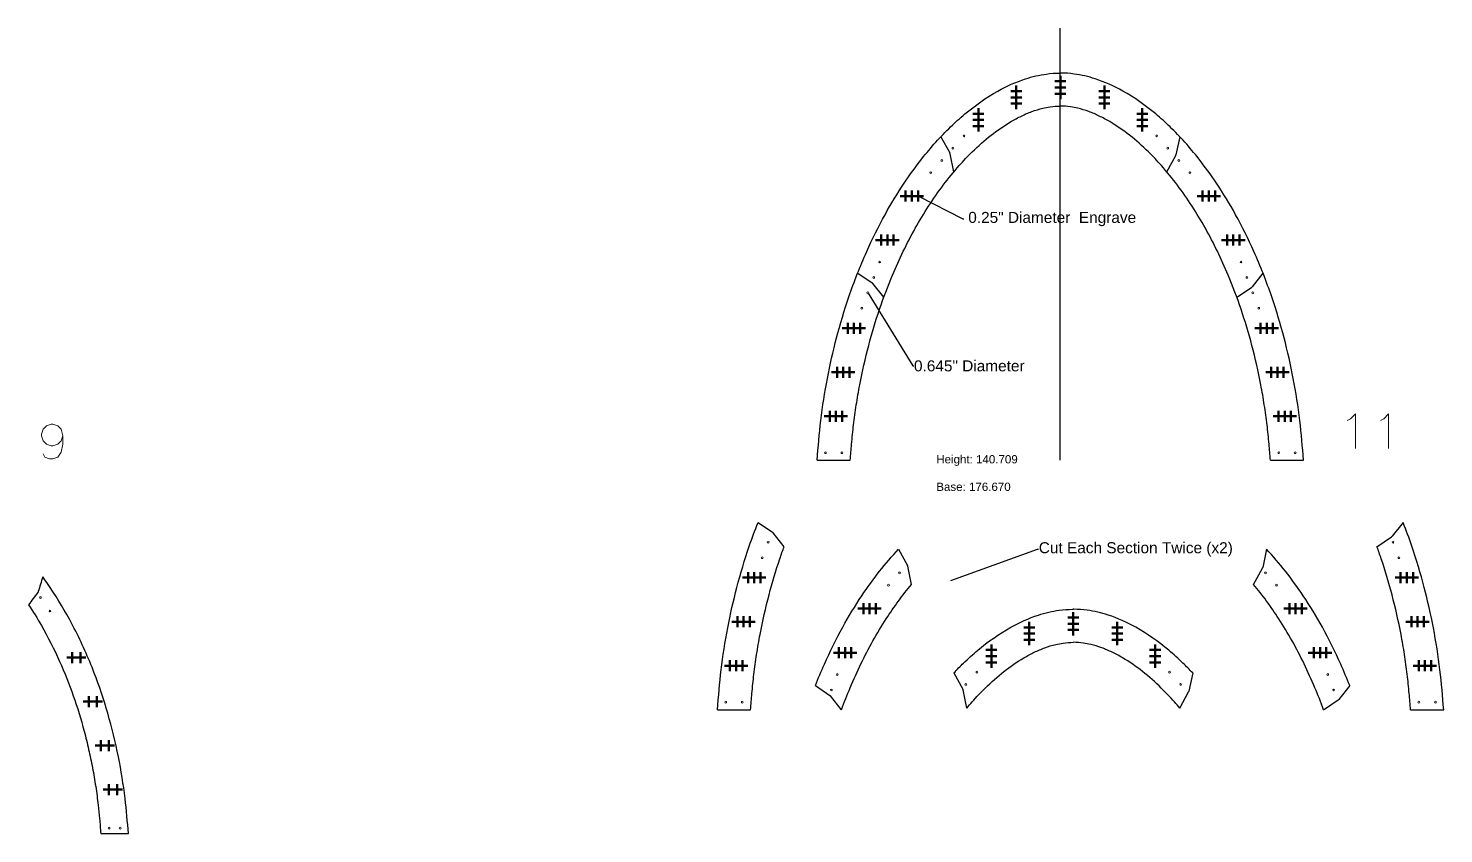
# Model space of a CAD drawing. Header units: inches. Extents: x -241 to 10083, y -1696 to 1281.
# Drawn here: x 1755 to 2269, y -1476 to -1184 of the extents above; entities that cross this region are included whole.
import ezdxf
from ezdxf import colors
from ezdxf.entities.mleader import LeaderData, LeaderLine
from ezdxf.math import Vec2, Vec3

# ---------------------------------------------------------------- set-up
doc = ezdxf.new("R2010")
doc.units = ezdxf.units.IN
doc.header["$MEASUREMENT"] = 0
doc.header["$PDMODE"] = 2
doc.header["$PDSIZE"] = 2
for name, color, linetype, lineweight in [('Annotation', 7, 'Continuous', 9), ('Drilling', 3, 'Continuous', 13), ('Engrave', 4, 'Continuous', 50)]:
    doc.layers.add(name, color=color, linetype=linetype, lineweight=lineweight)
doc.styles.get("Standard").update_dxf_attribs({"font": 'Arial.ttf'})

# ---------------------------------------------------------------- blocks, each defined once
blk = doc.blocks.new('*U1269')
at = {"layer": 'Engrave'}
blk.add_point((0, 0), dxfattribs=at)
blk = doc.blocks.new('*U1270')
at = {"layer": 'Engrave', "color": 0, "linetype": 'ByBlock', "lineweight": -2, "transparency": 16777216}
for p in [(0, 0), (2.25, 0), (4.5, 0)]:
    blk.add_blockref('*U1269', p, dxfattribs=at)
blk = doc.blocks.new('*U1271')
at = {"layer": 'Engrave'}
blk.add_point((0, 0), dxfattribs=at)
blk = doc.blocks.new('*U1272')
at = {"layer": 'Engrave', "color": 0, "linetype": 'ByBlock', "lineweight": -2, "transparency": 16777216}
for p in [(0, 0), (2.25, 0), (4.5, 0)]:
    blk.add_blockref('*U1271', p, dxfattribs=at)
blk = doc.blocks.new('*U1273')
at = {"layer": 'Engrave'}
blk.add_point((0, 0), dxfattribs=at)
blk = doc.blocks.new('*U1274')
at = {"layer": 'Engrave', "color": 0, "linetype": 'ByBlock', "lineweight": -2, "transparency": 16777216}
for p in [(0, 0), (2.25, 0), (4.5, 0)]:
    blk.add_blockref('*U1273', p, dxfattribs=at)
blk = doc.blocks.new('*U1275')
at = {"layer": 'Engrave'}
blk.add_point((0, 0), dxfattribs=at)
blk = doc.blocks.new('*U1276')
at = {"layer": 'Engrave', "color": 0, "linetype": 'ByBlock', "lineweight": -2, "transparency": 16777216}
for p in [(0, 0), (2.25, 0), (4.5, 0)]:
    blk.add_blockref('*U1275', p, dxfattribs=at)
blk = doc.blocks.new('*U1277')
at = {"layer": 'Engrave'}
blk.add_point((0, 0), dxfattribs=at)
blk = doc.blocks.new('*U1278')
at = {"layer": 'Engrave', "color": 0, "linetype": 'ByBlock', "lineweight": -2, "transparency": 16777216}
for p in [(0, 0), (2.25, 0), (4.5, 0)]:
    blk.add_blockref('*U1277', p, dxfattribs=at)
blk = doc.blocks.new('*U1279')
at = {"layer": 'Engrave'}
blk.add_point((0, 0), dxfattribs=at)
blk = doc.blocks.new('*U1280')
at = {"layer": 'Engrave', "color": 0, "linetype": 'ByBlock', "lineweight": -2, "transparency": 16777216}
for p in [(0, 0), (2.25, 0), (4.5, 0)]:
    blk.add_blockref('*U1279', p, dxfattribs=at)
blk = doc.blocks.new('*U1281')
at = {"layer": 'Engrave'}
blk.add_point((0, 0), dxfattribs=at)
blk = doc.blocks.new('*U1282')
at = {"layer": 'Engrave', "color": 0, "linetype": 'ByBlock', "lineweight": -2, "transparency": 16777216}
for p in [(0, 0), (2.25, 0), (4.5, 0)]:
    blk.add_blockref('*U1281', p, dxfattribs=at)
blk = doc.blocks.new('*U1283')
at = {"layer": 'Engrave'}
blk.add_point((0, 0), dxfattribs=at)
blk = doc.blocks.new('*U1284')
at = {"layer": 'Engrave', "color": 0, "linetype": 'ByBlock', "lineweight": -2, "transparency": 16777216}
for p in [(0, 0), (2.25, 0), (4.5, 0)]:
    blk.add_blockref('*U1283', p, dxfattribs=at)
blk = doc.blocks.new('*U1285')
at = {"layer": 'Engrave'}
blk.add_point((0, 0), dxfattribs=at)
blk = doc.blocks.new('*U1286')
at = {"layer": 'Engrave', "color": 0, "linetype": 'ByBlock', "lineweight": -2, "transparency": 16777216}
for p in [(0, 0), (2.25, 0), (4.5, 0)]:
    blk.add_blockref('*U1285', p, dxfattribs=at)
blk = doc.blocks.new('*U1287')
at = {"layer": 'Engrave'}
blk.add_point((0, 0), dxfattribs=at)
blk = doc.blocks.new('*U1288')
at = {"layer": 'Engrave', "color": 0, "linetype": 'ByBlock', "lineweight": -2, "transparency": 16777216}
for p in [(0, 0), (2.25, 0), (4.5, 0)]:
    blk.add_blockref('*U1287', p, dxfattribs=at)
blk = doc.blocks.new('*U1289')
at = {"layer": 'Engrave'}
blk.add_point((0, 0), dxfattribs=at)
blk = doc.blocks.new('*U1290')
at = {"layer": 'Engrave', "color": 0, "linetype": 'ByBlock', "lineweight": -2, "transparency": 16777216}
for p in [(0, 0), (2.25, 0), (4.5, 0)]:
    blk.add_blockref('*U1289', p, dxfattribs=at)
blk = doc.blocks.new('*U1291')
at = {"layer": 'Engrave'}
blk.add_point((0, 0), dxfattribs=at)
blk = doc.blocks.new('*U1292')
at = {"layer": 'Engrave', "color": 0, "linetype": 'ByBlock', "lineweight": -2, "transparency": 16777216}
for p in [(0, 0), (2.25, 0), (4.5, 0)]:
    blk.add_blockref('*U1291', p, dxfattribs=at)
blk = doc.blocks.new('*U1293')
at = {"layer": 'Engrave'}
blk.add_point((0, 0), dxfattribs=at)
blk = doc.blocks.new('*U1294')
at = {"layer": 'Engrave', "color": 0, "linetype": 'ByBlock', "lineweight": -2, "transparency": 16777216}
for p in [(0, 0), (2.25, 0), (4.5, 0)]:
    blk.add_blockref('*U1293', p, dxfattribs=at)
blk = doc.blocks.new('*U1295')
at = {"layer": 'Engrave'}
blk.add_point((0, 0), dxfattribs=at)
blk = doc.blocks.new('*U1296')
at = {"layer": 'Engrave', "color": 0, "linetype": 'ByBlock', "lineweight": -2, "transparency": 16777216}
for p in [(0, 0), (2.25, 0), (4.5, 0)]:
    blk.add_blockref('*U1295', p, dxfattribs=at)
blk = doc.blocks.new('*U1297')
at = {"layer": 'Engrave'}
blk.add_point((0, 0), dxfattribs=at)
blk = doc.blocks.new('*U1298')
at = {"layer": 'Engrave', "color": 0, "linetype": 'ByBlock', "lineweight": -2, "transparency": 16777216}
for p in [(0, 0), (2.25, 0), (4.5, 0)]:
    blk.add_blockref('*U1297', p, dxfattribs=at)
blk = doc.blocks.new('*U1299')
at = {"layer": 'Engrave'}
blk.add_point((0, 0), dxfattribs=at)
blk = doc.blocks.new('*U1300')
at = {"layer": 'Engrave', "color": 0, "linetype": 'ByBlock', "lineweight": -2, "transparency": 16777216}
for p in [(0, 0), (2.25, 0), (4.5, 0)]:
    blk.add_blockref('*U1299', p, dxfattribs=at)
blk = doc.blocks.new('*U1301')
at = {"layer": 'Engrave'}
blk.add_point((0, 0), dxfattribs=at)
blk = doc.blocks.new('*U1302')
at = {"layer": 'Engrave', "color": 0, "linetype": 'ByBlock', "lineweight": -2, "transparency": 16777216}
for p in [(0, 0), (2.25, 0), (4.5, 0)]:
    blk.add_blockref('*U1301', p, dxfattribs=at)
blk = doc.blocks.new('*U1303')
at = {"layer": 'Engrave'}
blk.add_point((0, 0), dxfattribs=at)
blk = doc.blocks.new('*U1304')
at = {"layer": 'Engrave', "color": 0, "linetype": 'ByBlock', "lineweight": -2, "transparency": 16777216}
for p in [(0, 0), (2.25, 0), (4.5, 0)]:
    blk.add_blockref('*U1303', p, dxfattribs=at)
blk = doc.blocks.new('*U1305')
at = {"layer": 'Engrave'}
blk.add_point((0, 0), dxfattribs=at)
blk = doc.blocks.new('*U1306')
at = {"layer": 'Engrave', "color": 0, "linetype": 'ByBlock', "lineweight": -2, "transparency": 16777216}
for p in [(0, 0), (2.25, 0), (4.5, 0)]:
    blk.add_blockref('*U1305', p, dxfattribs=at)
blk = doc.blocks.new('*U1307')
at = {"layer": 'Engrave'}
blk.add_point((0, 0), dxfattribs=at)
blk = doc.blocks.new('*U1308')
at = {"layer": 'Engrave', "color": 0, "linetype": 'ByBlock', "lineweight": -2, "transparency": 16777216}
for p in [(0, 0), (2.25, 0), (4.5, 0)]:
    blk.add_blockref('*U1307', p, dxfattribs=at)
blk = doc.blocks.new('*U1309')
at = {"layer": 'Engrave'}
blk.add_point((0, 0), dxfattribs=at)
blk = doc.blocks.new('*U1310')
at = {"layer": 'Engrave', "color": 0, "linetype": 'ByBlock', "lineweight": -2, "transparency": 16777216}
for p in [(0, 0), (2.25, 0), (4.5, 0)]:
    blk.add_blockref('*U1309', p, dxfattribs=at)
blk = doc.blocks.new('*U1311')
at = {"layer": 'Engrave'}
blk.add_point((0, 0), dxfattribs=at)
blk = doc.blocks.new('*U1312')
at = {"layer": 'Engrave', "color": 0, "linetype": 'ByBlock', "lineweight": -2, "transparency": 16777216}
for p in [(0, 0), (2.25, 0), (4.5, 0)]:
    blk.add_blockref('*U1311', p, dxfattribs=at)
blk = doc.blocks.new('*U1313')
at = {"layer": 'Engrave'}
blk.add_point((0, 0), dxfattribs=at)
blk = doc.blocks.new('*U1314')
at = {"layer": 'Engrave', "color": 0, "linetype": 'ByBlock', "lineweight": -2, "transparency": 16777216}
for p in [(0, 0), (2.25, 0), (4.5, 0)]:
    blk.add_blockref('*U1313', p, dxfattribs=at)
blk = doc.blocks.new('*U1315')
at = {"layer": 'Engrave'}
blk.add_point((0, 0), dxfattribs=at)
blk = doc.blocks.new('*U1316')
at = {"layer": 'Engrave', "color": 0, "linetype": 'ByBlock', "lineweight": -2, "transparency": 16777216}
for p in [(0, 0), (2.25, 0), (4.5, 0)]:
    blk.add_blockref('*U1315', p, dxfattribs=at)
blk = doc.blocks.new('*U1317')
at = {"layer": 'Engrave'}
blk.add_point((0, 0), dxfattribs=at)
blk = doc.blocks.new('*U1318')
at = {"layer": 'Engrave', "color": 0, "linetype": 'ByBlock', "lineweight": -2, "transparency": 16777216}
for p in [(0, 0), (2.25, 0), (4.5, 0)]:
    blk.add_blockref('*U1317', p, dxfattribs=at)
blk = doc.blocks.new('*U1319')
at = {"layer": 'Engrave'}
blk.add_point((0, 0), dxfattribs=at)
blk = doc.blocks.new('*U1320')
at = {"layer": 'Engrave', "color": 0, "linetype": 'ByBlock', "lineweight": -2, "transparency": 16777216}
for p in [(0, 0), (2.25, 0), (4.5, 0)]:
    blk.add_blockref('*U1319', p, dxfattribs=at)
blk = doc.blocks.new('*U1321')
at = {"layer": 'Engrave'}
blk.add_point((0, 0), dxfattribs=at)
blk = doc.blocks.new('*U1322')
at = {"layer": 'Engrave', "color": 0, "linetype": 'ByBlock', "lineweight": -2, "transparency": 16777216}
for p in [(0, 0), (2.25, 0), (4.5, 0)]:
    blk.add_blockref('*U1321', p, dxfattribs=at)
blk = doc.blocks.new('*U1323')
at = {"layer": 'Engrave'}
blk.add_point((0, 0), dxfattribs=at)
blk = doc.blocks.new('*U1324')
at = {"layer": 'Engrave', "color": 0, "linetype": 'ByBlock', "lineweight": -2, "transparency": 16777216}
for p in [(0, 0), (2.25, 0), (4.5, 0)]:
    blk.add_blockref('*U1323', p, dxfattribs=at)
blk = doc.blocks.new('*U1325')
at = {"layer": 'Engrave'}
blk.add_point((0, 0), dxfattribs=at)
blk = doc.blocks.new('*U1326')
at = {"layer": 'Engrave', "color": 0, "linetype": 'ByBlock', "lineweight": -2, "transparency": 16777216}
for p in [(0, 0), (2.25, 0), (4.5, 0)]:
    blk.add_blockref('*U1325', p, dxfattribs=at)
blk = doc.blocks.new('*U1327')
at = {"layer": 'Engrave'}
blk.add_point((0, 0), dxfattribs=at)
blk = doc.blocks.new('*U1328')
at = {"layer": 'Engrave', "color": 0, "linetype": 'ByBlock', "lineweight": -2, "transparency": 16777216}
for p in [(0, 0), (2.25, 0), (4.5, 0)]:
    blk.add_blockref('*U1327', p, dxfattribs=at)
blk = doc.blocks.new('*U1371')
at = {"layer": 'Engrave'}
blk.add_point((0, 0), dxfattribs=at)
blk = doc.blocks.new('*U1372')
at = {"layer": 'Engrave', "color": 0, "linetype": 'ByBlock', "lineweight": -2, "transparency": 16777216}
for p in [(0, 0), (3, 0)]:
    blk.add_blockref('*U1371', p, dxfattribs=at)
blk = doc.blocks.new('*U1373')
at = {"layer": 'Engrave'}
blk.add_point((0, 0), dxfattribs=at)
blk = doc.blocks.new('*U1374')
at = {"layer": 'Engrave', "color": 0, "linetype": 'ByBlock', "lineweight": -2, "transparency": 16777216}
for p in [(0, 0), (3, 0)]:
    blk.add_blockref('*U1373', p, dxfattribs=at)
blk = doc.blocks.new('*U1375')
at = {"layer": 'Engrave'}
blk.add_point((0, 0), dxfattribs=at)
blk = doc.blocks.new('*U1376')
at = {"layer": 'Engrave', "color": 0, "linetype": 'ByBlock', "lineweight": -2, "transparency": 16777216}
for p in [(0, 0), (3, 0)]:
    blk.add_blockref('*U1375', p, dxfattribs=at)
blk = doc.blocks.new('*U1377')
at = {"layer": 'Engrave'}
blk.add_point((0, 0), dxfattribs=at)
blk = doc.blocks.new('*U1378')
at = {"layer": 'Engrave', "color": 0, "linetype": 'ByBlock', "lineweight": -2, "transparency": 16777216}
for p in [(0, 0), (3, 0)]:
    blk.add_blockref('*U1377', p, dxfattribs=at)

msp = doc.modelspace()

# ---------------------------------------------------------------- linework, layer by layer
for p, q in [((2130.10122, -1340.6088), (2130.10122, -1183.6396)), ((2086.72433, -1223.03059), (2089.95576, -1228.93195)), ((2173.47811, -1223.03059), (2172.10268, -1229.61666)), ((2091.43296, -1235.79388), (2090.05753, -1229.2078)), ((2168.76949, -1235.79388), (2172.00091, -1229.89252)), ((2056.49784, -1272.57053), (2061.80352, -1276.12963)), ((2203.70461, -1272.57053), (2199.7402, -1277.58061)), ((2065.99504, -1281.34965), (2062.03063, -1276.33957)), ((2194.2074, -1281.34965), (2199.51309, -1277.79055)), ((2041.76623, -1340.6088), (2053.80516, -1340.6088)), ((2206.39729, -1340.6088), (2218.43622, -1340.6088)), ((2020.29435, -1363.21497), (2025.60003, -1366.77407)), ((2029.79155, -1371.99409), (2025.82714, -1366.98401)), ((2254.61329, -1363.21497), (2250.64888, -1368.22505)), ((2245.11609, -1371.99409), (2250.42177, -1368.43499)), ((2071.35796, -1372.93417), (2074.58939, -1378.83553)), ((2204.97699, -1372.93417), (2203.60156, -1379.52024)), ((2076.06659, -1385.69746), (2074.69116, -1379.11138)), ((2200.26837, -1385.69746), (2203.49979, -1379.7961)), ((2091.41942, -1417.87467), (2094.65085, -1423.77603)), ((2178.17321, -1417.87467), (2176.79777, -1424.46075)), ((2041.13147, -1422.47411), (2046.43715, -1426.03321)), ((2235.20349, -1422.47411), (2231.23907, -1427.48419)), ((2050.62867, -1431.25323), (2046.66426, -1426.24315)), ((2096.12805, -1430.63796), (2094.75262, -1424.05189)), ((2173.46458, -1430.63796), (2176.69601, -1424.7366)), ((2225.70628, -1431.25323), (2231.01196, -1427.69413)), ((2005.56274, -1431.25324), (2017.60167, -1431.25324)), ((2257.30597, -1431.25323), (2269.34491, -1431.25323))]:
    msp.add_line(p, q)
for points, knots in [([(2041.76623, -1340.6088), (2042.15569, -1335.77428), (2042.95843, -1325.80978), (2045.32046, -1310.94704), (2048.69682, -1295.92928), (2053.32314, -1280.47517), (2059.20429, -1265.4951), (2065.99663, -1251.73048), (2072.80943, -1240.50152), (2080.61376, -1229.6962), (2088.07683, -1221.31741), (2097.2471, -1213.00908), (2106.14154, -1206.68619), (2116.32638, -1202.06478), (2124.03984, -1200.22725), (2128.32506, -1199.90945), (2130.02536, -1199.89995), (2130.10122, -1199.89976)], [0, 0, 0, 0, 22.958299033, 47.31975376, 71.17998255, 95.795913996, 123.628356776, 147.273860736, 168.38927496, 185.733332681, 210.340363405, 221.321845413, 244.302980533, 261.679776806, 273.947663107, 281.626321116, 281.984899769, 281.984899769, 281.984899769, 281.984899769]), ([(2218.43622, -1340.6088), (2218.04676, -1335.77428), (2217.24402, -1325.80978), (2214.88199, -1310.94704), (2211.50563, -1295.92928), (2206.8793, -1280.47517), (2200.99816, -1265.4951), (2194.20582, -1251.73048), (2187.39302, -1240.50152), (2179.58868, -1229.6962), (2172.12562, -1221.31741), (2162.95534, -1213.00908), (2154.0609, -1206.68619), (2143.87607, -1202.06478), (2136.16261, -1200.22725), (2131.87738, -1199.90945), (2130.17709, -1199.89995), (2130.10122, -1199.89976)], [0, 0, 0, 0, 22.958299033, 47.31975376, 71.17998255, 95.795913996, 123.628356776, 147.273860736, 168.38927496, 185.733332681, 210.340363405, 221.321845413, 244.302980533, 261.679776806, 273.947663107, 281.626321116, 281.984899769, 281.984899769, 281.984899769, 281.984899769]), ([(2053.80516, -1340.6088), (2053.96541, -1338.62395), (2054.12568, -1336.66472), (2054.50995, -1332.35737), (2054.74015, -1330.02307), (2055.29263, -1325.31406), (2055.62513, -1322.8991), (2056.38102, -1318.06152), (2056.80408, -1315.64152), (2058.19504, -1308.38245), (2059.27663, -1303.58502), (2061.68792, -1294.41178), (2062.99651, -1290.03004), (2065.87471, -1281.52696), (2067.43808, -1277.39469), (2070.37706, -1270.40067), (2071.68186, -1267.50614), (2074.43557, -1261.82412), (2075.88593, -1259.03507), (2078.94838, -1253.57096), (2080.56205, -1250.89221), (2085.64962, -1243.04321), (2089.35298, -1238.0771), (2094.91481, -1231.80427), (2096.4901, -1230.14101), (2100.30857, -1226.38896), (2102.58264, -1224.36528), (2107.27644, -1220.66595), (2109.69242, -1218.99454), (2113.41924, -1216.80813), (2114.68783, -1216.12881), (2117.22422, -1214.91002), (2118.49424, -1214.3694), (2121.0937, -1213.41487), (2122.42545, -1213.00814), (2124.63261, -1212.47927), (2125.51767, -1212.30772), (2127.63838, -1211.99806), (2128.87597, -1211.90438), (2130.10122, -1211.89982)], [1.528467742, 1.528467742, 1.528467742, 1.528467742, 10.993264247, 10.993264247, 22.627109043, 22.627109043, 34.902077072, 34.902077072, 47.177045101, 47.177045101, 71.726981158, 71.726981158, 94.672465596, 94.672465596, 116.925921918, 116.925921918, 132.934614187, 132.934614187, 148.943306456, 148.943306456, 164.951998725, 164.951998725, 196.969383263, 196.969383263, 209.102439068, 209.102439068, 225.536530446, 225.536530446, 241.970621825, 241.970621825, 250.304345087, 250.304345087, 258.638068349, 258.638068349, 267.400476219, 267.400476219, 273.364575997, 273.364575997, 281.914364848, 281.914364848, 281.914364848, 281.914364848]), ([(2206.39729, -1340.6088), (2206.23703, -1338.62395), (2206.07676, -1336.66472), (2205.6925, -1332.35737), (2205.4623, -1330.02307), (2204.90981, -1325.31406), (2204.57732, -1322.8991), (2203.82143, -1318.06152), (2203.39837, -1315.64152), (2202.0074, -1308.38245), (2200.92582, -1303.58502), (2198.51453, -1294.41178), (2197.20594, -1290.03004), (2194.32774, -1281.52696), (2192.76436, -1277.39469), (2189.82539, -1270.40067), (2188.52058, -1267.50614), (2185.76688, -1261.82412), (2184.31652, -1259.03507), (2181.25407, -1253.57096), (2179.64039, -1250.89221), (2174.55282, -1243.04321), (2170.84946, -1238.0771), (2165.28763, -1231.80427), (2163.71235, -1230.14101), (2159.89387, -1226.38896), (2157.6198, -1224.36528), (2152.926, -1220.66595), (2150.51003, -1218.99454), (2146.7832, -1216.80813), (2145.51462, -1216.12881), (2142.97823, -1214.91002), (2141.70821, -1214.3694), (2139.10875, -1213.41487), (2137.777, -1213.00814), (2135.56984, -1212.47927), (2134.68478, -1212.30772), (2132.56407, -1211.99806), (2131.32647, -1211.90438), (2130.10122, -1211.89982)], [1.528467742, 1.528467742, 1.528467742, 1.528467742, 10.993264247, 10.993264247, 22.627109043, 22.627109043, 34.902077072, 34.902077072, 47.177045101, 47.177045101, 71.726981158, 71.726981158, 94.672465596, 94.672465596, 116.925921918, 116.925921918, 132.934614187, 132.934614187, 148.943306456, 148.943306456, 164.951998725, 164.951998725, 196.969383263, 196.969383263, 209.102439068, 209.102439068, 225.536530446, 225.536530446, 241.970621825, 241.970621825, 250.304345087, 250.304345087, 258.638068349, 258.638068349, 267.400476219, 267.400476219, 273.364575997, 273.364575997, 281.914364848, 281.914364848, 281.914364848, 281.914364848]), ([(2005.56274, -1431.25324), (2005.9522, -1426.41872), (2006.75494, -1416.45423), (2009.11697, -1401.59148), (2012.49333, -1386.57372), (2016.31124, -1373.82008), (2019.16861, -1366.06369), (2020.29435, -1363.21497)], [0, 0, 0, 0, 22.958299033, 47.31975376, 71.17998255, 95.795913996, 110.294093408, 110.294093408, 110.294093408, 110.294093408]), ([(2269.34491, -1431.25323), (2268.95544, -1426.41872), (2268.15271, -1416.45422), (2265.79067, -1401.59148), (2262.41431, -1386.57372), (2258.5964, -1373.82008), (2255.73903, -1366.06369), (2254.61329, -1363.21497)], [0, 0, 0, 0, 22.958299033, 47.31975376, 71.17998255, 95.795913996, 110.294093408, 110.294093408, 110.294093408, 110.294093408]), ([(2017.60167, -1431.25324), (2017.76192, -1429.26839), (2017.92219, -1427.30916), (2018.30646, -1423.00181), (2018.53666, -1420.66751), (2019.08914, -1415.9585), (2019.42164, -1413.54354), (2020.17752, -1408.70597), (2020.60059, -1406.28596), (2021.99155, -1399.02689), (2023.07314, -1394.22946), (2025.48443, -1385.05622), (2026.79302, -1380.67448), (2028.7488, -1374.89652), (2029.26127, -1373.44178), (2029.79155, -1371.99409)], [1.528467742, 1.528467742, 1.528467742, 1.528467742, 10.993264247, 10.993264247, 22.627109043, 22.627109043, 34.902077072, 34.902077072, 47.177045101, 47.177045101, 71.726981158, 71.726981158, 94.672465596, 94.672465596, 102.440319204, 102.440319204, 102.440319204, 102.440319204]), ([(2257.30597, -1431.25323), (2257.14572, -1429.26839), (2256.98545, -1427.30916), (2256.60118, -1423.0018), (2256.37098, -1420.6675), (2255.8185, -1415.9585), (2255.486, -1413.54354), (2254.73012, -1408.70596), (2254.30706, -1406.28596), (2252.91609, -1399.02689), (2251.8345, -1394.22946), (2249.42322, -1385.05622), (2248.11462, -1380.67448), (2246.15885, -1374.89651), (2245.64637, -1373.44178), (2245.11609, -1371.99409)], [1.528467742, 1.528467742, 1.528467742, 1.528467742, 10.993264247, 10.993264247, 22.627109043, 22.627109043, 34.902077072, 34.902077072, 47.177045101, 47.177045101, 71.726981158, 71.726981158, 94.672465596, 94.672465596, 102.440319204, 102.440319204, 102.440319204, 102.440319204]), ([(2041.13147, -1422.47411), (2042.16683, -1419.85408), (2045.19447, -1412.64964), (2050.63026, -1401.63406), (2057.44306, -1390.40509), (2064.26316, -1380.96247), (2068.94539, -1375.49689), (2071.35796, -1372.93417)], [110.294093408, 110.294093408, 110.294093408, 110.294093408, 123.628356776, 147.273860736, 168.38927496, 185.733332681, 202.38682004, 202.38682004, 202.38682004, 202.38682004]), ([(2235.20349, -1422.47411), (2234.16812, -1419.85408), (2231.14049, -1412.64964), (2225.7047, -1401.63406), (2218.8919, -1390.40509), (2212.07179, -1380.96247), (2207.38956, -1375.49689), (2204.97699, -1372.93417)], [110.294093408, 110.294093408, 110.294093408, 110.294093408, 123.628356776, 147.273860736, 168.38927496, 185.733332681, 202.38682004, 202.38682004, 202.38682004, 202.38682004]), ([(1791.62197, -1476.27546), (1788.2776, -1476.27546), (1784.93323, -1476.27546), (1781.58886, -1476.27546), (1781.4369, -1474.41235), (1781.28493, -1472.57315), (1780.97097, -1469.11622), (1780.81132, -1467.49395), (1780.50524, -1464.75376), (1780.36785, -1463.62588), (1780.06795, -1461.36237), (1779.90618, -1460.23049), (1779.38694, -1456.83498), (1778.99549, -1454.57151), (1778.13734, -1450.08572), (1777.67295, -1447.86392), (1776.66994, -1443.45042), (1776.13039, -1441.25584), (1774.39294, -1434.71406), (1773.07507, -1430.40787), (1770.10297, -1421.92801), (1768.44961, -1417.75485), (1764.62562, -1409.20426), (1762.41969, -1404.84113), (1758.52636, -1398.0583), (1756.97018, -1395.54198), (1755.33412, -1393.09551), (1756.45652, -1391.61537), (1757.57892, -1390.13523), (1758.70131, -1388.65509), (1758.77246, -1388.56127), (1758.8276, -1388.45305), (1758.86168, -1388.34034), (1759.39941, -1386.5623), (1759.93715, -1384.78426), (1760.47488, -1383.00622), (1761.80643, -1384.82183), (1765.97074, -1390.84118), (1772.6078, -1402.31867), (1779.17275, -1417.08509), (1784.40682, -1432.73825), (1788.1024, -1447.98394), (1790.51092, -1462.62548), (1791.27365, -1471.99605), (1791.62197, -1476.27546)], [0, 0, 0, 0, 1, 1, 1, 9.880948925, 9.880948925, 17.925945502, 17.925945502, 23.654588657, 23.654588657, 29.383231812, 29.383231812, 40.840518122, 40.840518122, 52.106756442, 52.106756442, 63.372994762, 63.372994762, 85.905471403, 85.905471403, 108.437948043, 108.437948043, 133.109706129, 133.109706129, 148.173000834, 148.173000834, 148.173000834, 149.173000834, 149.173000834, 149.173000834, 149.526249245, 149.526249245, 149.526249245, 150.526249245, 150.526249245, 150.526249245, 161.182106321, 185.15449291, 213.187595942, 237.544275429, 263.209217755, 287.387891225, 307.711385391, 307.711385391, 307.711385391, 307.711385391]), ([(2050.62867, -1431.25323), (2051.61755, -1428.55356), (2052.66837, -1425.87837), (2055.01069, -1420.30425), (2056.31549, -1417.40972), (2059.06919, -1411.7277), (2060.51956, -1408.93865), (2063.58201, -1403.47454), (2065.19568, -1400.79579), (2069.7283, -1393.80296), (2072.78307, -1389.61293), (2076.06659, -1385.69746)], [102.440319204, 102.440319204, 102.440319204, 102.440319204, 116.925921918, 116.925921918, 132.934614187, 132.934614187, 148.943306456, 148.943306456, 164.951998725, 164.951998725, 191.730693255, 191.730693255, 191.730693255, 191.730693255]), ([(2225.70628, -1431.25323), (2224.7174, -1428.55356), (2223.66658, -1425.87837), (2221.32427, -1420.30425), (2220.01946, -1417.40972), (2217.26576, -1411.7277), (2215.8154, -1408.93865), (2212.75295, -1403.47454), (2211.13927, -1400.79579), (2206.60665, -1393.80296), (2203.55189, -1389.61293), (2200.26837, -1385.69746)], [102.440319204, 102.440319204, 102.440319204, 102.440319204, 116.925921918, 116.925921918, 132.934614187, 132.934614187, 148.943306456, 148.943306456, 164.951998725, 164.951998725, 191.730693255, 191.730693255, 191.730693255, 191.730693255]), ([(2091.41942, -1417.87467), (2092.57164, -1416.65074), (2095.37936, -1413.79913), (2101.94219, -1407.85316), (2110.83663, -1401.53027), (2121.02147, -1396.90887), (2128.73493, -1395.07134), (2133.02015, -1394.75354), (2134.72045, -1394.74403), (2134.79631, -1394.74384)], [202.38682004, 202.38682004, 202.38682004, 202.38682004, 210.340363405, 221.321845413, 244.302980533, 261.679776806, 273.947663107, 281.626321116, 281.984899769, 281.984899769, 281.984899769, 281.984899769]), ([(2178.17321, -1417.87467), (2177.02098, -1416.65074), (2174.21326, -1413.79913), (2167.65043, -1407.85316), (2158.756, -1401.53027), (2148.57116, -1396.90887), (2140.8577, -1395.07134), (2136.57247, -1394.75354), (2134.87218, -1394.74403), (2134.79631, -1394.74384)], [202.38682004, 202.38682004, 202.38682004, 202.38682004, 210.340363405, 221.321845413, 244.302980533, 261.679776806, 273.947663107, 281.626321116, 281.984899769, 281.984899769, 281.984899769, 281.984899769]), ([(2096.12805, -1430.63796), (2096.7704, -1429.87198), (2097.42151, -1429.11651), (2099.60991, -1426.64835), (2101.18519, -1424.98509), (2105.00366, -1421.23304), (2107.27773, -1419.20937), (2111.97153, -1415.51003), (2114.38751, -1413.83862), (2118.11433, -1411.65222), (2119.38292, -1410.9729), (2121.91931, -1409.7541), (2123.18933, -1409.21348), (2125.78879, -1408.25896), (2127.12054, -1407.85222), (2129.3277, -1407.32335), (2130.21276, -1407.15181), (2132.33347, -1406.84215), (2133.57106, -1406.74847), (2134.79631, -1406.7439)], [191.730693255, 191.730693255, 191.730693255, 191.730693255, 196.969383263, 196.969383263, 209.102439068, 209.102439068, 225.536530446, 225.536530446, 241.970621825, 241.970621825, 250.304345087, 250.304345087, 258.638068349, 258.638068349, 267.400476219, 267.400476219, 273.364575997, 273.364575997, 281.914364848, 281.914364848, 281.914364848, 281.914364848]), ([(2173.46458, -1430.63796), (2172.82223, -1429.87198), (2172.17112, -1429.11651), (2169.98272, -1426.64835), (2168.40744, -1424.98509), (2164.58897, -1421.23304), (2162.31489, -1419.20937), (2157.6211, -1415.51003), (2155.20512, -1413.83862), (2151.47829, -1411.65222), (2150.20971, -1410.9729), (2147.67332, -1409.7541), (2146.4033, -1409.21348), (2143.80384, -1408.25896), (2142.47209, -1407.85222), (2140.26493, -1407.32335), (2139.37987, -1407.15181), (2137.25916, -1406.84215), (2136.02157, -1406.74847), (2134.79631, -1406.7439)], [191.730693255, 191.730693255, 191.730693255, 191.730693255, 196.969383263, 196.969383263, 209.102439068, 209.102439068, 225.536530446, 225.536530446, 241.970621825, 241.970621825, 250.304345087, 250.304345087, 258.638068349, 258.638068349, 267.400476219, 267.400476219, 273.364575997, 273.364575997, 281.914364848, 281.914364848, 281.914364848, 281.914364848])]:
    msp.add_open_spline(points, degree=3, knots=knots)
for points in [[(2090.05753, -1229.2078), (2090.03749, -1229.11186), (2090.00283, -1229.01791), (2089.95576, -1228.93195)], [(2172.00091, -1229.89252), (2172.04799, -1229.80655), (2172.08265, -1229.7126), (2172.10268, -1229.61666)], [(2061.80352, -1276.12963), (2061.88914, -1276.18706), (2061.96666, -1276.25873), (2062.03063, -1276.33957)], [(2199.51309, -1277.79055), (2199.5987, -1277.73312), (2199.67623, -1277.66145), (2199.7402, -1277.58061)], [(2025.60003, -1366.77407), (2025.68565, -1366.8315), (2025.76317, -1366.90317), (2025.82714, -1366.98401)], [(2250.42177, -1368.43499), (2250.50739, -1368.37756), (2250.58491, -1368.30589), (2250.64888, -1368.22505)], [(2074.69116, -1379.11138), (2074.67112, -1379.01544), (2074.63646, -1378.92149), (2074.58939, -1378.83553)], [(2203.49979, -1379.7961), (2203.54687, -1379.71013), (2203.58153, -1379.61618), (2203.60156, -1379.52024)], [(2094.75262, -1424.05189), (2094.73258, -1423.95595), (2094.69792, -1423.862), (2094.65085, -1423.77603)], [(2046.43715, -1426.03321), (2046.52277, -1426.09064), (2046.60029, -1426.1623), (2046.66426, -1426.24315)], [(2176.69601, -1424.7366), (2176.74308, -1424.65063), (2176.77774, -1424.55669), (2176.79777, -1424.46075)], [(2231.01196, -1427.69413), (2231.09758, -1427.6367), (2231.1751, -1427.56503), (2231.23907, -1427.48419)]]:
    msp.add_open_spline(points, degree=3)
at = {"layer": 'Annotation'}
for points in [[(2234.34445, -1326.14419), (2235.54469, -1325.54406), (2237.34506, -1323.7437), (2237.34506, -1336.34627)], [(2246.3469, -1326.14419), (2247.54714, -1325.54406), (2249.34751, -1323.7437), (2249.34751, -1336.34627)], [(1760.6121, -1338.3148), (1761.21223, -1339.51505), (1763.01259, -1340.11517), (1764.21284, -1340.11517), (1766.01321, -1339.51505), (1767.21345, -1337.71468), (1767.81357, -1334.71407), (1767.81357, -1331.71346), (1767.21345, -1329.31297), (1766.01321, -1328.11272), (1764.21284, -1327.5126), (1763.61272, -1327.5126), (1761.81235, -1328.11272), (1760.6121, -1329.31297), (1760.01198, -1331.11333), (1760.01198, -1331.71346), (1760.6121, -1333.51382), (1761.81235, -1334.71407), (1763.61272, -1335.31419), (1764.21284, -1335.31419), (1766.01321, -1334.71407), (1767.21345, -1333.51382), (1767.81357, -1331.71346)]]:
    msp.add_lwpolyline(points, dxfattribs=at)
at = {"layer": 'Drilling'}
for centre in [(2095.1162, -1222.73781), (2165.08625, -1222.73781), (2091.09116, -1227.18742), (2169.11128, -1227.18742), (2087.06613, -1231.63704), (2173.13632, -1231.63704), (2083.04109, -1236.08666), (2177.16136, -1236.08666), (2064.47233, -1268.55809), (2195.73011, -1268.55809), (2062.32174, -1274.15942), (2197.88071, -1274.15942), (2060.17114, -1279.76076), (2200.0313, -1279.76076), (2058.02055, -1285.36209), (2202.1819, -1285.36209), (2044.78569, -1337.8588), (2050.78569, -1337.8588), (2209.41675, -1337.8588), (2215.41675, -1337.8588), (2023.96765, -1370.4052), (2250.93999, -1370.40519), (2021.81706, -1376.00653), (2253.09058, -1376.00653), (2071.69976, -1381.54062), (2204.6352, -1381.54062), (2067.67472, -1385.99024), (2208.66023, -1385.99024), (1759.64761, -1390.49249), (1763.13384, -1395.37575), (2049.10596, -1418.46167), (2099.81129, -1417.58189), (2169.78134, -1417.58189), (2227.22899, -1418.46167), (2046.95537, -1424.063), (2095.78625, -1422.03151), (2173.80637, -1422.03151), (2229.37959, -1424.063), (2008.5822, -1428.50324), (2014.5822, -1428.50324), (2260.32544, -1428.50323), (2266.32544, -1428.50323), (1784.60542, -1474.27546), (1788.60542, -1474.27546)]:
    msp.add_circle(centre, 0.3225, dxfattribs=at)

# ---------------------------------------------------------------- block references
at = {"layer": 'Engrave', "rotation": 270}
for name, p in [('*U1282', (2130.1088, -1202.89975)), ('*U1280', (2114.10122, -1206.47645)), ('*U1284', (2100.34805, -1214.67943)), ('*U1312', (2134.80389, -1397.74383)), ('*U1310', (2118.79631, -1401.32053)), ('*U1314', (2105.04314, -1409.52351))]:
    msp.add_blockref(name, p, dxfattribs=at)
at = {"layer": 'Engrave', "xscale": -1, "rotation": 90}
for name, p in [('*U1296', (2146.10122, -1206.47645)), ('*U1298', (2159.8544, -1214.67943)), ('*U1316', (2150.79631, -1401.32053)), ('*U1318', (2164.54949, -1409.52351))]:
    msp.add_blockref(name, p, dxfattribs=at)
at = {"layer": 'Engrave'}
for name, p in [('*U1278', (2073.91779, -1244.6088)), ('*U1276', (2065.02347, -1260.6088)), ('*U1274', (2052.89648, -1292.6088)), ('*U1272', (2049.00689, -1308.6088)), ('*U1270', (2046.32506, -1324.6088)), ('*U1304', (2016.69299, -1383.25324)), ('*U1308', (2058.55142, -1394.51238)), ('*U1302', (2012.8034, -1399.25324)), ('*U1306', (2049.6571, -1410.51238)), ('*U1300', (2010.12157, -1415.25324))]:
    msp.add_blockref(name, p, dxfattribs=at)
at = {"layer": 'Engrave', "xscale": -1}
for name, p in [('*U1294', (2186.28466, -1244.6088)), ('*U1292', (2195.17898, -1260.6088)), ('*U1290', (2207.30597, -1292.6088)), ('*U1288', (2211.19556, -1308.6088)), ('*U1286', (2213.87738, -1324.6088)), ('*U1328', (2258.21465, -1383.25323)), ('*U1322', (2217.78354, -1394.51238)), ('*U1326', (2262.10424, -1399.25323)), ('*U1320', (2226.67786, -1410.51238)), ('*U1378', (1774.20384, -1412.27546)), ('*U1324', (2264.78607, -1415.25323)), ('*U1376', (1780.20485, -1428.27546)), ('*U1374', (1784.54846, -1444.27546)), ('*U1372', (1787.48503, -1460.27546))]:
    msp.add_blockref(name, p, dxfattribs=at)

# ---------------------------------------------------------------- texts
at = {"layer": 'Annotation', "insert": (2085.04661, -1338.73072), "char_height": 3, "attachment_point": 1}
msp.add_mtext_dynamic_manual_height_columns('Height: 140.709\\P \\PBase: 176.670', width=45.2101633, gutter_width=1, heights=[0], dxfattribs=at)

# ---------------------------------------------------------------- leaders
at = {"layer": 'Annotation'}
ml = msp.add_multileader_mtext('Standard', dxfattribs=at)
ml.set_content('\\A1; 0.25" Diameter  Engrave', color=256)
ml.set_leader_properties()
ml.build(insert=Vec2(0, 0))
ml.multileader.update_dxf_attribs({"text_right_attachment_type": 6, "dogleg_length": 0.36, "arrow_head_size": 0.18})
ctx = ml.context
ctx.base_point, ctx.arrow_head_size, ctx.landing_gap_size, ctx.plane_origin = Vec3(2095.01429, -1252.92709), 0.18, 0.09, Vec3(2219.02659, -1291.57557)
ctx.right_attachment = 6
notes = []
notes.append((ctx, [(1, (1, 1, 0), (2094.65429, -1252.92709), (1, 0), 0.36, [(0, [(2078.41779, -1244.6088)], 0, [])])]))
ctx.mtext.insert, ctx.mtext.flow_direction = Vec3(2095.10429, -1250.3541), 5
ml = msp.add_multileader_mtext('Standard', dxfattribs=at)
ml.set_content('\\A1;0.645" Diameter', color=256)
ml.set_leader_properties()
ml.build(insert=Vec2(0, 0))
ml.multileader.update_dxf_attribs({"text_right_attachment_type": 6, "dogleg_length": 0.36, "arrow_head_size": 0.18})
ctx = ml.context
ctx.base_point, ctx.arrow_head_size, ctx.landing_gap_size, ctx.plane_origin = Vec3(2076.85452, -1306.32108), 0.18, 0.09, Vec3(2202.0433, -1327.02364)
ctx.right_attachment = 6
notes.append((ctx, [(1, (1, 1, 0), (2076.49452, -1306.32108), (1, 0), 0.36, [(0, [(2060.17114, -1279.76076)], 0, [])])]))
ctx.mtext.insert, ctx.mtext.flow_direction = Vec3(2076.94452, -1304.2938), 5
ml = msp.add_multileader_mtext('Standard', dxfattribs=at)
ml.set_content('\\A1;Cut Each Section Twice (x2) ', color=256)
ml.set_leader_properties()
ml.build(insert=Vec2(0, 0))
ml.multileader.update_dxf_attribs({"text_right_attachment_type": 6, "dogleg_length": 0.36, "arrow_head_size": 0.18})
ctx = ml.context
ctx.base_point, ctx.arrow_head_size, ctx.landing_gap_size, ctx.plane_origin = Vec3(2122.18263, -1372.92318), 0.18, 0.09, Vec3(2257.72176, -1408.16257)
ctx.right_attachment = 6
notes.append((ctx, [(1, (1, 1, 0), (2121.82263, -1372.92318), (1, 0), 0.36, [(0, [(2090.15002, -1384.38089)], 0, [])])]))
ctx.mtext.insert, ctx.mtext.flow_direction = Vec3(2122.27263, -1370.37748), 5
for ctx, leaders in notes:
    for number, flags, end, landing, length, lines in leaders:
        leader = LeaderData()
        leader.index, (leader.has_last_leader_line, leader.has_dogleg_vector, leader.attachment_direction) = number, flags
        leader.last_leader_point, leader.dogleg_vector, leader.dogleg_length = Vec3(end), Vec3(landing), length
        for number, points, colour, breaks in lines:
            line = LeaderLine()
            line.index, line.vertices, line.color, line.breaks = number, Vec3.list(points), colors.encode_raw_color(colour), breaks
            leader.lines.append(line)
        ctx.leaders.append(leader)

doc.saveas('drawing.dxf')
